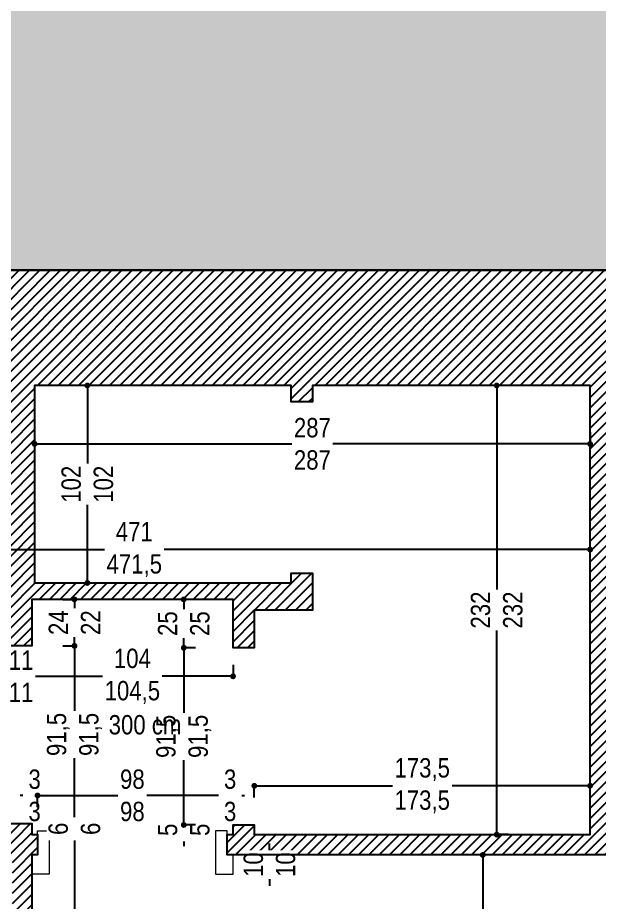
# Model space of a CAD drawing. Header units: millimetres. Extents: x 863 to 22635, y -482 to 12118.
# Drawn here: x 16157.8 to 16458.3, y 10237.2 to 10694.1 of the extents above; entities that cross this region are included whole.
import ezdxf

# ---------------------------------------------------------------- set-up
doc = ezdxf.new("R2010")
doc.units = ezdxf.units.MM
doc.header["$PDMODE"] = 35
for name, color, linetype in [('DIM_0G', 20, 'Continuous'), ('Existing WALL HATCH_0G', 251, 'Continuous'), ('Existing WALL_0G', 65, 'Continuous'), ('HATCH_0G', 251, 'Continuous')]:
    doc.layers.add(name, color=color, linetype=linetype)
doc.layers.add('WOOD_0G', color=46, linetype='Continuous', lineweight=5)
doc.styles.add('0G_50', font='ARIALN.TTF', dxfattribs={"height": 50})
doc.styles.add('OZGU', font='ARIALN.TTF')
doc.dimstyles.new('0G_1_50_ORTA', dxfattribs={"dimtxt": 10, "dimasz": 3, "dimexe": 1, "dimexo": 4, "dimgap": 1, "dimtad": 0, "dimdec": 1, "dimzin": 9, "dimtxsty": 'OZGU', "dimblk": 'DOT', "dimcen": 2, "dimclrd": 256, "dimclre": 256, "dimclrt": 256, "dimadec": 1, "dimazin": 2, "dimtfac": 1, "dimtdec": 1, "dimtix": 1, "dimtmove": 2, "dimatfit": 3, "dimldrblk": 'ARCHTICK', "dimfxl": 6, "dimfxlon": 1, "dimtfill": 1, "dimarcsym": 0})

# ---------------------------------------------------------------- blocks, each defined once
blk = doc.blocks.new('_Dot')
at = {"color": 0, "linetype": 'ByBlock', "lineweight": -2}
blk.add_line((-0.5, 0), (-1, 0), dxfattribs=at)
at = {"color": 0, "linetype": 'ByBlock', "const_width": 0.5}
blk.add_lwpolyline([(-0.25, 0, 1), (0.25, 0, 1)], format="xyb", close=True, dxfattribs=at)
blk = doc.blocks.new('*D817')
at = {"layer": 'Defpoints', "color": 0, "transparency": 16777216}
for p in [(16398.07, 10261.66), (16469.04, 10261.66), (16469.04, 10104.66)]:
    blk.add_point(p, dxfattribs=at)
at = {"layer": 'DIM_0G', "lineweight": -2, "transparency": 16777216}
for p, q in [((16404.07, 10261.66), (16397.07, 10261.66)), ((16398.07, 10258.66), (16398.07, 10192.83)), ((16398.07, 10107.66), (16398.07, 10173.49)), ((16404.07, 10104.66), (16397.07, 10104.66))]:
    blk.add_line(p, q, dxfattribs=at)
at = {"layer": 'DIM_0G', "lineweight": -2, "transparency": 16777216, "xscale": 3, "yscale": 3, "zscale": 3}
for p, rotation in [((16398.07, 10261.66), 90), ((16398.07, 10104.66), 270)]:
    blk.add_blockref('_Dot', p, dxfattribs=dict(at, rotation=rotation))
at = {"layer": 'DIM_0G', "transparency": 16777216, "insert": (16398.07, 10183.16), "char_height": 10, "attachment_point": 5, "rotation": 90, "style": 'OZGU', "bg_fill": 3, "box_fill_scale": 1.1, "bg_fill_color": 256, "bg_fill_true_color": 13158600, "bg_fill_transparency": 0}
blk.add_mtext('157\\P157', dxfattribs=at)
blk = doc.blocks.new('_ArchTick')
at = {"color": 0, "linetype": 'ByBlock', "const_width": 0.15}
blk.add_lwpolyline([(-0.5, -0.5), (0.5, 0.5)], dxfattribs=at)
blk = doc.blocks.new('*D818')
at = {"layer": 'Defpoints', "color": 0, "transparency": 16777216}
for p in [(16168.04, 10272.16), (16165.04, 10105.14), (16187.12, 10105.14)]:
    blk.add_point(p, dxfattribs=at)
at = {"layer": 'DIM_0G', "lineweight": -2, "transparency": 16777216}
for p, q in [((16181.12, 10272.16), (16188.12, 10272.16)), ((16187.12, 10269.16), (16187.12, 10203.13)), ((16187.12, 10108.14), (16187.12, 10174.17)), ((16181.12, 10105.14), (16188.12, 10105.14))]:
    blk.add_line(p, q, dxfattribs=at)
at = {"layer": 'DIM_0G', "lineweight": -2, "transparency": 16777216, "xscale": 3, "yscale": 3, "zscale": 3}
for p, rotation in [((16187.12, 10272.16), 90), ((16187.12, 10105.14), 270)]:
    blk.add_blockref('_Dot', p, dxfattribs=dict(at, rotation=rotation))
at = {"layer": 'DIM_0G', "transparency": 16777216, "insert": (16187.12, 10188.65), "char_height": 10, "attachment_point": 5, "rotation": 90, "style": 'OZGU', "bg_fill": 3, "box_fill_scale": 1.1, "bg_fill_color": 256, "bg_fill_true_color": 13158600, "bg_fill_transparency": 0}
blk.add_mtext('167\\P{\\C2;167,5}', dxfattribs=at)
blk = doc.blocks.new('*D819')
at = {"layer": 'Defpoints', "color": 0, "transparency": 16777216}
for p in [(16269.04, 10261.66), (16269.04, 10251.66)]:
    blk.add_point(p, dxfattribs=at)
at = {"layer": 'DIM_0G', "lineweight": -2, "transparency": 16777216}
for p, q in [((16287.91, 10264.66), (16287.91, 10267.66)), ((16281.91, 10261.66), (16288.91, 10261.66)), ((16287.91, 10251.66), (16287.91, 10261.66)), ((16281.91, 10251.66), (16288.91, 10251.66)), ((16287.91, 10248.66), (16287.91, 10245.66))]:
    blk.add_line(p, q, dxfattribs=at)
at = {"layer": 'DIM_0G', "lineweight": -2, "transparency": 16777216, "xscale": 3, "yscale": 3, "zscale": 3}
for p, rotation in [((16287.91, 10261.66), 270), ((16287.91, 10251.66), 90)]:
    blk.add_blockref('_Dot', p, dxfattribs=dict(at, rotation=rotation))
at = {"layer": 'DIM_0G', "transparency": 16777216, "insert": (16287.91, 10256.66), "char_height": 10, "attachment_point": 5, "rotation": 90, "style": 'OZGU', "bg_fill": 3, "box_fill_scale": 1.1, "bg_fill_color": 256, "bg_fill_true_color": 13158600, "bg_fill_transparency": 0}
blk.add_mtext('10\\P10', dxfattribs=at)
at = {"layer": 'Defpoints', "color": 0, "transparency": 16777216}
blk.add_point((16287.91, 10261.66), dxfattribs=at)
blk = doc.blocks.new('*D820')
at = {"layer": 'Defpoints', "color": 0, "transparency": 16777216}
for p in [(16165.04, 10272.16), (16168.04, 10272.16)]:
    blk.add_point(p, dxfattribs=at)
at = {"layer": 'DIM_0G', "lineweight": -2, "transparency": 16777216}
for p, q in [((16162.04, 10292.4), (16159.04, 10292.4)), ((16165.04, 10286.4), (16165.04, 10293.4)), ((16165.04, 10292.4), (16168.04, 10292.4)), ((16168.04, 10286.4), (16168.04, 10293.4)), ((16171.04, 10292.4), (16174.04, 10292.4))]:
    blk.add_line(p, q, dxfattribs=at)
at = {"layer": 'DIM_0G', "lineweight": -2, "transparency": 16777216, "xscale": 3, "yscale": 3, "zscale": 3}
blk.add_blockref('_Dot', (16165.04, 10292.4), dxfattribs=at)
at = {"layer": 'DIM_0G', "lineweight": -2, "transparency": 16777216, "xscale": 3, "yscale": 3, "zscale": 3, "rotation": 180}
blk.add_blockref('_Dot', (16168.04, 10292.4), dxfattribs=at)
at = {"layer": 'DIM_0G', "transparency": 16777216, "insert": (16166.54, 10292.4), "char_height": 10, "attachment_point": 5, "style": 'OZGU', "bg_fill": 3, "box_fill_scale": 1.1, "bg_fill_color": 256, "bg_fill_true_color": 13158600, "bg_fill_transparency": 0}
blk.add_mtext('3\\P3', dxfattribs=at)
at = {"layer": 'Defpoints', "color": 0, "transparency": 16777216}
blk.add_point((16168.04, 10292.4), dxfattribs=at)
blk = doc.blocks.new('*D821')
at = {"layer": 'Defpoints', "color": 0, "transparency": 16777216}
for p in [(16266.04, 10292.4), (16168.04, 10272.16), (16266.04, 10274.16)]:
    blk.add_point(p, dxfattribs=at)
at = {"layer": 'DIM_0G', "lineweight": -2, "transparency": 16777216}
for p, q in [((16168.04, 10286.4), (16168.04, 10293.4)), ((16171.04, 10292.4), (16210.15, 10292.4)), ((16263.04, 10292.4), (16223.92, 10292.4)), ((16266.04, 10286.4), (16266.04, 10293.4))]:
    blk.add_line(p, q, dxfattribs=at)
at = {"layer": 'DIM_0G', "lineweight": -2, "transparency": 16777216, "xscale": 3, "yscale": 3, "zscale": 3, "rotation": 180}
blk.add_blockref('_Dot', (16168.04, 10292.4), dxfattribs=at)
at = {"layer": 'DIM_0G', "lineweight": -2, "transparency": 16777216, "xscale": 3, "yscale": 3, "zscale": 3}
blk.add_blockref('_Dot', (16266.04, 10292.4), dxfattribs=at)
at = {"layer": 'DIM_0G', "transparency": 16777216, "insert": (16217.04, 10292.4), "char_height": 10, "attachment_point": 5, "style": 'OZGU', "bg_fill": 3, "box_fill_scale": 1.1, "bg_fill_color": 256, "bg_fill_true_color": 13158600, "bg_fill_transparency": 0}
blk.add_mtext('98\\P98', dxfattribs=at)
blk = doc.blocks.new('*D822')
at = {"layer": 'Defpoints', "color": 0, "transparency": 16777216}
for p in [(16266.04, 10274.16), (16269.04, 10272.16)]:
    blk.add_point(p, dxfattribs=at)
at = {"layer": 'DIM_0G', "lineweight": -2, "transparency": 16777216}
for p, q in [((16263.04, 10292.4), (16260.04, 10292.4)), ((16266.04, 10286.4), (16266.04, 10293.4)), ((16266.04, 10292.4), (16269.04, 10292.4)), ((16269.04, 10286.4), (16269.04, 10293.4)), ((16272.04, 10292.4), (16275.04, 10292.4))]:
    blk.add_line(p, q, dxfattribs=at)
at = {"layer": 'DIM_0G', "lineweight": -2, "transparency": 16777216, "xscale": 3, "yscale": 3, "zscale": 3}
blk.add_blockref('_Dot', (16266.04, 10292.4), dxfattribs=at)
at = {"layer": 'DIM_0G', "lineweight": -2, "transparency": 16777216, "xscale": 3, "yscale": 3, "zscale": 3, "rotation": 180}
blk.add_blockref('_Dot', (16269.04, 10292.4), dxfattribs=at)
at = {"layer": 'DIM_0G', "transparency": 16777216, "insert": (16267.54, 10292.4), "char_height": 10, "attachment_point": 5, "style": 'OZGU', "bg_fill": 3, "box_fill_scale": 1.1, "bg_fill_color": 256, "bg_fill_true_color": 13158600, "bg_fill_transparency": 0}
blk.add_mtext('3\\P3', dxfattribs=at)
at = {"layer": 'Defpoints', "color": 0, "transparency": 16777216}
blk.add_point((16269.04, 10292.4), dxfattribs=at)
blk = doc.blocks.new('*D823')
at = {"layer": 'Defpoints', "color": 0, "transparency": 16777216}
for p in [(16269.04, 10277.16), (16269.04, 10272.16)]:
    blk.add_point(p, dxfattribs=at)
at = {"layer": 'DIM_0G', "lineweight": -2, "transparency": 16777216}
for p, q in [((16243.6, 10280.16), (16243.6, 10283.16)), ((16249.6, 10277.16), (16242.6, 10277.16)), ((16243.6, 10272.16), (16243.6, 10277.16)), ((16249.6, 10272.16), (16242.6, 10272.16)), ((16243.6, 10269.16), (16243.6, 10266.16))]:
    blk.add_line(p, q, dxfattribs=at)
at = {"layer": 'DIM_0G', "lineweight": -2, "transparency": 16777216, "xscale": 3, "yscale": 3, "zscale": 3}
for p, rotation in [((16243.6, 10277.16), 270), ((16243.6, 10272.16), 90)]:
    blk.add_blockref('_Dot', p, dxfattribs=dict(at, rotation=rotation))
at = {"layer": 'DIM_0G', "transparency": 16777216, "insert": (16243.6, 10274.66), "char_height": 10, "attachment_point": 5, "rotation": 90, "style": 'OZGU', "bg_fill": 3, "box_fill_scale": 1.1, "bg_fill_color": 256, "bg_fill_true_color": 13158600, "bg_fill_transparency": 0}
blk.add_mtext('5\\P5', dxfattribs=at)
at = {"layer": 'Defpoints', "color": 0, "transparency": 16777216}
blk.add_point((16243.6, 10277.16), dxfattribs=at)
blk = doc.blocks.new('*D824')
at = {"layer": 'Defpoints', "color": 0, "transparency": 16777216}
for p in [(16243.6, 10368.66), (16269.04, 10368.66), (16269.04, 10277.16)]:
    blk.add_point(p, dxfattribs=at)
at = {"layer": 'DIM_0G', "lineweight": -2, "transparency": 16777216}
for p, q in [((16249.6, 10368.66), (16242.6, 10368.66)), ((16243.6, 10365.66), (16243.6, 10334.6)), ((16243.6, 10280.16), (16243.6, 10311.23)), ((16249.6, 10277.16), (16242.6, 10277.16))]:
    blk.add_line(p, q, dxfattribs=at)
at = {"layer": 'DIM_0G', "lineweight": -2, "transparency": 16777216, "xscale": 3, "yscale": 3, "zscale": 3}
for p, rotation in [((16243.6, 10368.66), 90), ((16243.6, 10277.16), 270)]:
    blk.add_blockref('_Dot', p, dxfattribs=dict(at, rotation=rotation))
at = {"layer": 'DIM_0G', "transparency": 16777216, "insert": (16243.6, 10322.91), "char_height": 10, "attachment_point": 5, "rotation": 90, "style": 'OZGU', "bg_fill": 3, "box_fill_scale": 1.1, "bg_fill_color": 256, "bg_fill_true_color": 13158600, "bg_fill_transparency": 0}
blk.add_mtext('91,5\\P91,5', dxfattribs=at)
blk = doc.blocks.new('*D825')
at = {"layer": 'Defpoints', "color": 0, "transparency": 16777216}
for p in [(16243.6, 10393.66), (16269.04, 10393.66), (16269.04, 10368.66)]:
    blk.add_point(p, dxfattribs=at)
at = {"layer": 'DIM_0G', "lineweight": -2, "transparency": 16777216}
for p, q in [((16249.6, 10393.66), (16242.6, 10393.66)), ((16243.6, 10390.66), (16243.6, 10388.14)), ((16243.6, 10371.66), (16243.6, 10374.19)), ((16249.6, 10368.66), (16242.6, 10368.66))]:
    blk.add_line(p, q, dxfattribs=at)
at = {"layer": 'DIM_0G', "lineweight": -2, "transparency": 16777216, "xscale": 3, "yscale": 3, "zscale": 3}
for p, rotation in [((16243.6, 10393.66), 90), ((16243.6, 10368.66), 270)]:
    blk.add_blockref('_Dot', p, dxfattribs=dict(at, rotation=rotation))
at = {"layer": 'DIM_0G', "transparency": 16777216, "insert": (16243.6, 10381.16), "char_height": 10, "attachment_point": 5, "rotation": 90, "style": 'OZGU', "bg_fill": 3, "box_fill_scale": 1.1, "bg_fill_color": 256, "bg_fill_true_color": 13158600, "bg_fill_transparency": 0}
blk.add_mtext('25\\P25', dxfattribs=at)
blk = doc.blocks.new('*D826')
at = {"layer": 'Defpoints', "color": 0, "transparency": 16777216}
for p in [(16165.04, 10393.66), (16269.04, 10393.66), (16165.04, 10353.94)]:
    blk.add_point(p, dxfattribs=at)
at = {"layer": 'DIM_0G', "lineweight": -2, "transparency": 16777216}
for p, q in [((16165.04, 10359.94), (16165.04, 10352.94)), ((16269.04, 10359.94), (16269.04, 10352.94)), ((16168.04, 10353.94), (16202.55, 10353.94)), ((16266.04, 10353.94), (16231.52, 10353.94))]:
    blk.add_line(p, q, dxfattribs=at)
at = {"layer": 'DIM_0G', "lineweight": -2, "transparency": 16777216, "xscale": 3, "yscale": 3, "zscale": 3, "rotation": 180}
blk.add_blockref('_Dot', (16165.04, 10353.94), dxfattribs=at)
at = {"layer": 'DIM_0G', "lineweight": -2, "transparency": 16777216, "xscale": 3, "yscale": 3, "zscale": 3}
blk.add_blockref('_Dot', (16269.04, 10353.94), dxfattribs=at)
at = {"layer": 'DIM_0G', "transparency": 16777216, "insert": (16217.04, 10353.94), "char_height": 10, "attachment_point": 5, "style": 'OZGU', "bg_fill": 3, "box_fill_scale": 1.1, "bg_fill_color": 256, "bg_fill_true_color": 13158600, "bg_fill_transparency": 0}
blk.add_mtext('104\\P{\\C2;104,5}', dxfattribs=at)
blk = doc.blocks.new('*D827')
at = {"layer": 'Defpoints', "color": 0, "transparency": 16777216}
for p in [(16165.04, 10369.66), (16165.04, 10278.16), (16187.12, 10278.16)]:
    blk.add_point(p, dxfattribs=at)
at = {"layer": 'DIM_0G', "lineweight": -2, "transparency": 16777216}
for p, q in [((16181.12, 10369.66), (16188.12, 10369.66)), ((16187.12, 10366.66), (16187.12, 10335.6)), ((16187.12, 10281.16), (16187.12, 10312.23)), ((16181.12, 10278.16), (16188.12, 10278.16))]:
    blk.add_line(p, q, dxfattribs=at)
at = {"layer": 'DIM_0G', "lineweight": -2, "transparency": 16777216, "xscale": 3, "yscale": 3, "zscale": 3}
for p, rotation in [((16187.12, 10369.66), 90), ((16187.12, 10278.16), 270)]:
    blk.add_blockref('_Dot', p, dxfattribs=dict(at, rotation=rotation))
at = {"layer": 'DIM_0G', "transparency": 16777216, "insert": (16187.12, 10323.91), "char_height": 10, "attachment_point": 5, "rotation": 90, "style": 'OZGU', "bg_fill": 3, "box_fill_scale": 1.1, "bg_fill_color": 256, "bg_fill_true_color": 13158600, "bg_fill_transparency": 0}
blk.add_mtext('91,5\\P91,5', dxfattribs=at)
blk = doc.blocks.new('*D828')
at = {"layer": 'Defpoints', "color": 0, "transparency": 16777216}
for p in [(16165.04, 10278.16), (16165.04, 10272.16)]:
    blk.add_point(p, dxfattribs=at)
at = {"layer": 'DIM_0G', "lineweight": -2, "transparency": 16777216}
for p, q in [((16187.12, 10281.16), (16187.12, 10284.16)), ((16181.12, 10278.16), (16188.12, 10278.16)), ((16187.12, 10272.16), (16187.12, 10278.16)), ((16181.12, 10272.16), (16188.12, 10272.16)), ((16187.12, 10269.16), (16187.12, 10266.16))]:
    blk.add_line(p, q, dxfattribs=at)
at = {"layer": 'DIM_0G', "lineweight": -2, "transparency": 16777216, "xscale": 3, "yscale": 3, "zscale": 3}
for p, rotation in [((16187.12, 10278.16), 270), ((16187.12, 10272.16), 90)]:
    blk.add_blockref('_Dot', p, dxfattribs=dict(at, rotation=rotation))
at = {"layer": 'DIM_0G', "transparency": 16777216, "insert": (16187.12, 10275.16), "char_height": 10, "attachment_point": 5, "rotation": 90, "style": 'OZGU', "bg_fill": 3, "box_fill_scale": 1.1, "bg_fill_color": 256, "bg_fill_true_color": 13158600, "bg_fill_transparency": 0}
blk.add_mtext('6\\P6', dxfattribs=at)
at = {"layer": 'Defpoints', "color": 0, "transparency": 16777216}
blk.add_point((16187.12, 10278.16), dxfattribs=at)
blk = doc.blocks.new('*D829')
at = {"layer": 'Defpoints', "color": 0, "transparency": 16777216}
for p in [(16165.04, 10393.66), (16187.12, 10393.66), (16165.04, 10369.66)]:
    blk.add_point(p, dxfattribs=at)
at = {"layer": 'DIM_0G', "lineweight": -2, "transparency": 16777216}
for p, q in [((16181.12, 10393.66), (16188.12, 10393.66)), ((16187.12, 10390.66), (16187.12, 10388.59)), ((16187.12, 10372.66), (16187.12, 10374.74)), ((16181.12, 10369.66), (16188.12, 10369.66))]:
    blk.add_line(p, q, dxfattribs=at)
at = {"layer": 'DIM_0G', "lineweight": -2, "transparency": 16777216, "xscale": 3, "yscale": 3, "zscale": 3}
for p, rotation in [((16187.12, 10393.66), 90), ((16187.12, 10369.66), 270)]:
    blk.add_blockref('_Dot', p, dxfattribs=dict(at, rotation=rotation))
at = {"layer": 'DIM_0G', "transparency": 16777216, "insert": (16187.12, 10381.66), "char_height": 10, "attachment_point": 5, "rotation": 90, "style": 'OZGU', "bg_fill": 3, "box_fill_scale": 1.1, "bg_fill_color": 256, "bg_fill_true_color": 13158600, "bg_fill_transparency": 0}
blk.add_mtext('24\\P{\\C2;22}', dxfattribs=at)
blk = doc.blocks.new('*D830')
at = {"layer": 'DIM_0G', "lineweight": -2, "transparency": 16777216}
for p, q in [((16154.04, 10359.94), (16154.04, 10352.94)), ((16165.04, 10359.94), (16165.04, 10352.94)), ((16151.04, 10353.94), (16148.04, 10353.94)), ((16165.04, 10353.94), (16154.04, 10353.94)), ((16168.04, 10353.94), (16171.04, 10353.94))]:
    blk.add_line(p, q, dxfattribs=at)
at = {"layer": 'DIM_0G', "lineweight": -2, "transparency": 16777216, "xscale": 3, "yscale": 3, "zscale": 3}
blk.add_blockref('_Dot', (16154.04, 10353.94), dxfattribs=at)
at = {"layer": 'DIM_0G', "lineweight": -2, "transparency": 16777216, "xscale": 3, "yscale": 3, "zscale": 3, "rotation": 180}
blk.add_blockref('_Dot', (16165.04, 10353.94), dxfattribs=at)
at = {"layer": 'DIM_0G', "transparency": 16777216, "insert": (16159.54, 10353.94), "char_height": 10, "attachment_point": 5, "style": 'OZGU', "bg_fill": 3, "box_fill_scale": 1.1, "bg_fill_color": 256, "bg_fill_true_color": 13158600, "bg_fill_transparency": 0}
blk.add_mtext('11\\P11', dxfattribs=at)
at = {"layer": 'Defpoints', "color": 0, "transparency": 16777216}
for p in [(16154.04, 10369.66), (16165.04, 10369.66), (16154.04, 10353.94)]:
    blk.add_point(p, dxfattribs=at)
blk = doc.blocks.new('*D834')
at = {"layer": 'Defpoints', "color": 0, "transparency": 16777216}
for p in [(16453.54, 10297.4), (16280.04, 10277.16), (16453.54, 10272.16)]:
    blk.add_point(p, dxfattribs=at)
at = {"layer": 'DIM_0G', "lineweight": -2, "transparency": 16777216}
for p, q in [((16280.04, 10291.4), (16280.04, 10298.4)), ((16283.04, 10297.4), (16352.3, 10297.4)), ((16450.54, 10297.4), (16381.27, 10297.4)), ((16453.54, 10291.4), (16453.54, 10298.4))]:
    blk.add_line(p, q, dxfattribs=at)
at = {"layer": 'DIM_0G', "lineweight": -2, "transparency": 16777216, "xscale": 3, "yscale": 3, "zscale": 3, "rotation": 180}
blk.add_blockref('_Dot', (16280.04, 10297.4), dxfattribs=at)
at = {"layer": 'DIM_0G', "lineweight": -2, "transparency": 16777216, "xscale": 3, "yscale": 3, "zscale": 3}
blk.add_blockref('_Dot', (16453.54, 10297.4), dxfattribs=at)
at = {"layer": 'DIM_0G', "transparency": 16777216, "insert": (16366.79, 10297.4), "char_height": 10, "attachment_point": 5, "style": 'OZGU', "bg_fill": 3, "box_fill_scale": 1.1, "bg_fill_color": 256, "bg_fill_true_color": 13158600, "bg_fill_transparency": 0}
blk.add_mtext('173,5\\P173,5', dxfattribs=at)
blk = doc.blocks.new('*D835')
at = {"layer": 'Defpoints', "color": 0, "transparency": 16777216}
for p in [(16453.54, 10419.42), (15982.54, 10272.16), (16453.54, 10272.16)]:
    blk.add_point(p, dxfattribs=at)
at = {"layer": 'DIM_0G', "lineweight": -2, "transparency": 16777216}
for p, q in [((15982.54, 10413.42), (15982.54, 10420.42)), ((15985.54, 10419.42), (16203, 10419.42)), ((16450.54, 10419.42), (16233.07, 10419.42)), ((16453.54, 10413.42), (16453.54, 10420.42))]:
    blk.add_line(p, q, dxfattribs=at)
at = {"layer": 'DIM_0G', "lineweight": -2, "transparency": 16777216, "xscale": 3, "yscale": 3, "zscale": 3, "rotation": 180}
blk.add_blockref('_Dot', (15982.54, 10419.42), dxfattribs=at)
at = {"layer": 'DIM_0G', "lineweight": -2, "transparency": 16777216, "xscale": 3, "yscale": 3, "zscale": 3}
blk.add_blockref('_Dot', (16453.54, 10419.42), dxfattribs=at)
at = {"layer": 'DIM_0G', "transparency": 16777216, "insert": (16218.04, 10419.42), "char_height": 10, "attachment_point": 5, "style": 'OZGU', "bg_fill": 3, "box_fill_scale": 1.1, "bg_fill_color": 256, "bg_fill_true_color": 13158600, "bg_fill_transparency": 0}
blk.add_mtext('471\\P{\\C2;471,5}', dxfattribs=at)
blk = doc.blocks.new('*D836')
at = {"layer": 'Defpoints', "color": 0, "transparency": 16777216}
for p in [(16299.04, 10504.16), (16166.54, 10402.16), (16193.79, 10402.16)]:
    blk.add_point(p, dxfattribs=at)
at = {"layer": 'DIM_0G', "lineweight": -2, "transparency": 16777216}
for p, q in [((16199.79, 10504.16), (16192.79, 10504.16)), ((16193.79, 10501.16), (16193.79, 10462.8)), ((16193.79, 10405.16), (16193.79, 10443.52)), ((16187.79, 10402.16), (16194.79, 10402.16))]:
    blk.add_line(p, q, dxfattribs=at)
at = {"layer": 'DIM_0G', "lineweight": -2, "transparency": 16777216, "xscale": 3, "yscale": 3, "zscale": 3}
for p, rotation in [((16193.79, 10504.16), 90), ((16193.79, 10402.16), 270)]:
    blk.add_blockref('_Dot', p, dxfattribs=dict(at, rotation=rotation))
at = {"layer": 'DIM_0G', "transparency": 16777216, "insert": (16193.79, 10453.16), "char_height": 10, "attachment_point": 5, "rotation": 90, "style": 'OZGU', "bg_fill": 3, "box_fill_scale": 1.1, "bg_fill_color": 256, "bg_fill_true_color": 13158600, "bg_fill_transparency": 0}
blk.add_mtext('102\\P102', dxfattribs=at)
blk = doc.blocks.new('*D837')
at = {"layer": 'Defpoints', "color": 0, "transparency": 16777216}
for p in [(16166.54, 10504.16), (16453.54, 10504.16), (16166.54, 10473.97)]:
    blk.add_point(p, dxfattribs=at)
at = {"layer": 'DIM_0G', "lineweight": -2, "transparency": 16777216}
for p, q in [((16166.54, 10479.97), (16166.54, 10472.97)), ((16453.54, 10479.97), (16453.54, 10472.97)), ((16169.54, 10473.97), (16299.91, 10473.97)), ((16450.54, 10473.97), (16320.16, 10473.97))]:
    blk.add_line(p, q, dxfattribs=at)
at = {"layer": 'DIM_0G', "lineweight": -2, "transparency": 16777216, "xscale": 3, "yscale": 3, "zscale": 3, "rotation": 180}
blk.add_blockref('_Dot', (16166.54, 10473.97), dxfattribs=at)
at = {"layer": 'DIM_0G', "lineweight": -2, "transparency": 16777216, "xscale": 3, "yscale": 3, "zscale": 3}
blk.add_blockref('_Dot', (16453.54, 10473.97), dxfattribs=at)
at = {"layer": 'DIM_0G', "transparency": 16777216, "insert": (16310.04, 10473.97), "char_height": 10, "attachment_point": 5, "style": 'OZGU', "bg_fill": 3, "box_fill_scale": 1.1, "bg_fill_color": 256, "bg_fill_true_color": 13158600, "bg_fill_transparency": 0}
blk.add_mtext('287\\P287', dxfattribs=at)
blk = doc.blocks.new('*D846')
at = {"layer": 'Defpoints', "color": 0, "transparency": 16777216}
for p in [(16405.3, 10504.16), (16453.54, 10504.16), (16453.54, 10272.16)]:
    blk.add_point(p, dxfattribs=at)
at = {"layer": 'DIM_0G', "lineweight": -2, "transparency": 16777216}
for p, q in [((16411.3, 10504.16), (16404.3, 10504.16)), ((16405.3, 10501.16), (16405.3, 10398.26)), ((16405.3, 10275.16), (16405.3, 10378.07)), ((16411.3, 10272.16), (16404.3, 10272.16))]:
    blk.add_line(p, q, dxfattribs=at)
at = {"layer": 'DIM_0G', "lineweight": -2, "transparency": 16777216, "xscale": 3, "yscale": 3, "zscale": 3}
for p, rotation in [((16405.3, 10504.16), 90), ((16405.3, 10272.16), 270)]:
    blk.add_blockref('_Dot', p, dxfattribs=dict(at, rotation=rotation))
at = {"layer": 'DIM_0G', "transparency": 16777216, "insert": (16405.3, 10388.16), "char_height": 10, "attachment_point": 5, "rotation": 90, "style": 'OZGU', "bg_fill": 3, "box_fill_scale": 1.1, "bg_fill_color": 256, "bg_fill_true_color": 13158600, "bg_fill_transparency": 0}
blk.add_mtext('232\\P232', dxfattribs=at)

msp = doc.modelspace()

# ---------------------------------------------------------------- hatches: boundary and pattern name
at = {"layer": 'Existing WALL HATCH_0G'}
h = msp.add_hatch(dxfattribs=at)
h.set_pattern_fill('ANSI31', color=256, scale=30)
h.set_pattern_definition([(45, (156564.517, 1761.177), (-2.65165043, 2.65165043), [])])
h.paths.add_polyline_path([(16771.04, 10375.66), (16933.04, 10375.66), (16933.04, 10397.66), (16926.04, 10397.66), (16926.04, 10506.66), (16771.04, 10506.66)], flags=16)
h.paths.add_polyline_path([(16960.04, 10646.66), (16960.04, 10391.66), (16945.04, 10391.66), (16945.04, 10209.66), (16950.04, 10209.66), (16950.04, 9665.66), (16955.04, 9665.66), (16955.04, 9600.66), (16960.04, 9600.66), (16960.04, 9480.66), (17043.04, 9480.66), (17043.04, 9245.66), (17013.04, 9245.66), (17013.04, 9257.66), (17035.04, 9257.66), (17035.04, 9272.66), (17002.04, 9272.66), (17002.04, 9467.66), (16935.04, 9467.66), (16935.04, 10360.66), (16560.04, 10360.66), (16560.04, 10375.66), (16756.04, 10375.66), (16756.04, 10506.66), (16469.04, 10506.66), (16469.04, 10261.66), (16266.04, 10261.66), (16266.04, 10272.16), (16269.04, 10272.16), (16269.04, 10277.16), (16280.04, 10277.16), (16280.04, 10272.16), (16453.54, 10272.16), (16453.54, 10504.16), (16310.04, 10504.16), (16310.04, 10495.66), (16299.04, 10495.66), (16299.04, 10504.16), (16166.54, 10504.16), (16166.54, 10402.16), (16299.04, 10402.16), (16299.04, 10407.16), (16310.04, 10407.16), (16310.04, 10388.16), (16280.04, 10388.16), (16280.04, 10368.66), (16269.04, 10368.66), (16269.04, 10393.66), (16165.04, 10393.66), (16165.04, 10369.66), (16154.04, 10369.66), (16154.04, 10388.16), (16149.04, 10388.16), (16149.04, 10399.16), (16154.04, 10399.16), (16154.04, 10503.16), (15982.54, 10503.16), (15982.54, 10399.16), (16057, 10399.16), (16057, 10388.16), (15982.54, 10388.16), (15982.54, 10272.16), (16154.04, 10272.16), (16154.04, 10277.83), (16165.04, 10277.83), (16165.04, 10272.16), (16168.04, 10272.16), (16168.04, 10261.66), (16165.04, 10261.66), (16165.04, 10104.66), (16469.04, 10104.66), (16469.04, 10094.66), (16155.04, 10094.66), (16155.04, 10261.66), (15942.54, 10261.66), (15942.54, 10515.66), (15480.54, 10515.66), (15480.54, 10371.66), (15454.04, 10371.66), (15454.04, 10408.66), (15432.04, 10408.66), (15432.04, 10515.66), (15454.04, 10515.66), (15454.04, 10563.66), (16935.04, 10563.66), (16935.04, 10646.66)])
at = {"layer": 'HATCH_0G'}
h = msp.add_hatch(dxfattribs=at)
h.set_pattern_fill('DOTS', color=256, scale=100, angle=45)
h.set_pattern_definition([(45, (156564.517, 1761.177), (-2.2097087, 6.62912607), [0, -6.25])])
h.paths.add_polyline_path([(15454.04, 10563.66), (15454.04, 10515.66), (15432.04, 10515.66), (15432.04, 10646.66), (15457.04, 10646.66), (15457.04, 11586.66), (16975.04, 11586.66), (16975.04, 10646.66), (16935.04, 10646.66), (16935.04, 10563.66)])
h.paths.add_polyline_path([(16670.9, 11186.65), (16820.89, 11186.65), (16820.89, 11271.47), (16670.9, 11271.47)], flags=24)
h.paths.add_polyline_path([(15575.2, 11041.83), (15813.36, 11041.83), (15813.36, 11263.19), (15575.2, 11263.19)], flags=24)

# ---------------------------------------------------------------- linework, layer by layer
at = {"layer": 'Existing WALL_0G'}
msp.add_lwpolyline([(15454.04, 10563.66), (15454.04, 10515.66), (15432.04, 10515.66), (15432.04, 10646.66), (15457.04, 10646.66), (15457.04, 11586.66), (16975.04, 11586.66), (16975.04, 10646.66), (16935.04, 10646.66), (16935.04, 10563.66)], close=True, dxfattribs=at)
at = {"layer": 'WOOD_0G'}
for points in [[(16168.04, 10272.16), (16168.04, 10274.16), (16174.04, 10274.16), (16174.04, 10251.66), (16165.04, 10251.66), (16165.04, 10261.66), (16168.04, 10261.66)], [(16266.04, 10272.16), (16266.04, 10274.16), (16260.04, 10274.16), (16260.04, 10251.66), (16269.04, 10251.66), (16269.04, 10261.66), (16266.04, 10261.66)]]:
    msp.add_lwpolyline(points, close=True, dxfattribs=at)

# ---------------------------------------------------------------- next in the draw order: dimensions: what is measured, and where the dimension line sits
at = {"layer": 'DIM_0G'}
dim = msp.add_linear_dim(base=(16453.54, 10297.4), p1=(16280.04, 10277.16), p2=(16453.54, 10272.16), text='<>\\P173,5', dimstyle='0G_1_50_ORTA', dxfattribs=at)
dim.commit()
dim.dimension.update_dxf_attribs({"geometry": '*D834', "text_midpoint": (16366.79, 10297.4)})
for base, p1, p2, text, picture, middle in [((16187.12, 10105.14), (16168.04, 10272.16), (16165.04, 10105.14), '<>\\P{\\C2;167,5}', '*D818', (16187.12, 10188.65)), ((16287.91, 10261.66), (16269.04, 10251.66), (16269.04, 10261.66), '<>\\P10', '*D819', (16287.91, 10256.66)), ((16398.07, 10261.66), (16469.04, 10104.66), (16469.04, 10261.66), '<>\\P157', '*D817', (16398.07, 10183.16))]:
    dim = msp.add_linear_dim(base=base, p1=p1, p2=p2, angle=90, text=text, dimstyle='0G_1_50_ORTA', dxfattribs=at)
    dim.commit()
    dim.dimension.update_dxf_attribs({"geometry": picture, "text_midpoint": middle})

# ---------------------------------------------------------------- next in the draw order: dimensions: what is measured, and where the dimension line sits
dim = msp.add_linear_dim(base=(16168.04, 10292.4), p1=(16165.04, 10272.16), p2=(16168.04, 10272.16), text='<>\\P3', dimstyle='0G_1_50_ORTA', dxfattribs=at)
dim.commit()
dim.dimension.update_dxf_attribs({"geometry": '*D820', "text_midpoint": (16166.54, 10292.4)})

# ---------------------------------------------------------------- next in the draw order: dimensions: what is measured, and where the dimension line sits
dim = msp.add_linear_dim(base=(16266.04, 10292.4), p1=(16168.04, 10272.16), p2=(16266.04, 10274.16), text='<>\\P98', dimstyle='0G_1_50_ORTA', dxfattribs=at)
dim.commit()
dim.dimension.update_dxf_attribs({"geometry": '*D821', "text_midpoint": (16217.04, 10292.4)})

# ---------------------------------------------------------------- next in the draw order: dimensions: what is measured, and where the dimension line sits
dim = msp.add_linear_dim(base=(16269.04, 10292.4), p1=(16266.04, 10274.16), p2=(16269.04, 10272.16), text='<>\\P3', dimstyle='0G_1_50_ORTA', dxfattribs=at)
dim.commit()
dim.dimension.update_dxf_attribs({"geometry": '*D822', "text_midpoint": (16267.54, 10292.4)})

# ---------------------------------------------------------------- next in the draw order: dimensions: what is measured, and where the dimension line sits
dim = msp.add_linear_dim(base=(16243.6, 10277.16), p1=(16269.04, 10272.16), p2=(16269.04, 10277.16), angle=90, text='<>\\P5', dimstyle='0G_1_50_ORTA', dxfattribs=at)
dim.commit()
dim.dimension.update_dxf_attribs({"geometry": '*D823', "text_midpoint": (16243.6, 10274.66)})

# ---------------------------------------------------------------- next in the draw order: dimensions: what is measured, and where the dimension line sits
dim = msp.add_linear_dim(base=(16243.6, 10368.66), p1=(16269.04, 10277.16), p2=(16269.04, 10368.66), angle=90, text='<>\\P91,5', dimstyle='0G_1_50_ORTA', dxfattribs=at)
dim.commit()
dim.dimension.update_dxf_attribs({"geometry": '*D824', "text_midpoint": (16243.6, 10322.91)})

# ---------------------------------------------------------------- next in the draw order: texts
at = {"layer": 'DIM_0G', "insert": (16190.15, 10333.92), "char_height": 10, "attachment_point": 1, "style": '0G_50'}
msp.add_mtext_dynamic_manual_height_columns('H: 300 cm', width=287.937, gutter_width=250, heights=[0], dxfattribs=at)

# ---------------------------------------------------------------- next in the draw order: dimensions: what is measured, and where the dimension line sits
at = {"layer": 'DIM_0G'}
dim = msp.add_linear_dim(base=(16243.6, 10393.66), p1=(16269.04, 10368.66), p2=(16269.04, 10393.66), angle=90, text='<>\\P25', dimstyle='0G_1_50_ORTA', dxfattribs=at)
dim.commit()
dim.dimension.update_dxf_attribs({"geometry": '*D825', "text_midpoint": (16243.6, 10381.16)})

# ---------------------------------------------------------------- next in the draw order: dimensions: what is measured, and where the dimension line sits
dim = msp.add_linear_dim(base=(16165.04, 10353.94), p1=(16269.04, 10393.66), p2=(16165.04, 10393.66), text='<>\\P{\\C2;104,5}', dimstyle='0G_1_50_ORTA', dxfattribs=at)
dim.commit()
dim.dimension.update_dxf_attribs({"geometry": '*D826', "text_midpoint": (16217.04, 10353.94)})

# ---------------------------------------------------------------- next in the draw order: dimensions: what is measured, and where the dimension line sits
dim = msp.add_linear_dim(base=(16187.12, 10278.16), p1=(16165.04, 10369.66), p2=(16165.04, 10278.16), angle=90, text='<>\\P91,5', dimstyle='0G_1_50_ORTA', dxfattribs=at)
dim.commit()
dim.dimension.update_dxf_attribs({"geometry": '*D827', "text_midpoint": (16187.12, 10323.91)})

# ---------------------------------------------------------------- next in the draw order: dimensions: what is measured, and where the dimension line sits
for base, p1, p2, text, picture, middle in [((16187.12, 10393.66), (16165.04, 10369.66), (16165.04, 10393.66), '<>\\P{\\C2;22}', '*D829', (16187.12, 10381.66)), ((16187.12, 10278.16), (16165.04, 10272.16), (16165.04, 10278.16), '<>\\P6', '*D828', (16187.12, 10275.16))]:
    dim = msp.add_linear_dim(base=base, p1=p1, p2=p2, angle=90, text=text, dimstyle='0G_1_50_ORTA', dxfattribs=at)
    dim.commit()
    dim.dimension.update_dxf_attribs({"geometry": picture, "text_midpoint": middle})

# ---------------------------------------------------------------- next in the draw order: dimensions: what is measured, and where the dimension line sits
dim = msp.add_linear_dim(base=(16154.04, 10353.94), p1=(16165.04, 10369.66), p2=(16154.04, 10369.66), text='<>\\P11', dimstyle='0G_1_50_ORTA', dxfattribs=at)
dim.commit()
dim.dimension.update_dxf_attribs({"geometry": '*D830', "text_midpoint": (16159.54, 10353.94)})

# ---------------------------------------------------------------- next in the draw order: dimensions: what is measured, and where the dimension line sits
dim = msp.add_linear_dim(base=(16453.54, 10419.42), p1=(15982.54, 10272.16), p2=(16453.54, 10272.16), text='<>\\P{\\C2;471,5}', dimstyle='0G_1_50_ORTA', dxfattribs=at)
dim.commit()
dim.dimension.update_dxf_attribs({"geometry": '*D835', "text_midpoint": (16218.04, 10419.42)})

# ---------------------------------------------------------------- next in the draw order: dimensions: what is measured, and where the dimension line sits
dim = msp.add_linear_dim(base=(16193.79, 10402.16), p1=(16299.04, 10504.16), p2=(16166.54, 10402.16), angle=90, text='<>\\P102', dimstyle='0G_1_50_ORTA', dxfattribs=at)
dim.commit()
dim.dimension.update_dxf_attribs({"geometry": '*D836', "text_midpoint": (16193.79, 10453.16)})

# ---------------------------------------------------------------- next in the draw order: dimensions: what is measured, and where the dimension line sits
dim = msp.add_linear_dim(base=(16166.54, 10473.97), p1=(16453.54, 10504.16), p2=(16166.54, 10504.16), text='<>\\P287', dimstyle='0G_1_50_ORTA', dxfattribs=at)
dim.commit()
dim.dimension.update_dxf_attribs({"geometry": '*D837', "text_midpoint": (16310.04, 10473.97)})

# ---------------------------------------------------------------- next in the draw order: dimensions: what is measured, and where the dimension line sits
dim = msp.add_linear_dim(base=(16405.3, 10504.16), p1=(16453.54, 10272.16), p2=(16453.54, 10504.16), angle=90, text='<>\\P232', dimstyle='0G_1_50_ORTA', dxfattribs=at)
dim.commit()
dim.dimension.update_dxf_attribs({"geometry": '*D846', "text_midpoint": (16405.3, 10388.16)})

# ---------------------------------------------------------------- next in the draw order: linework, layer by layer
at = {"layer": 'Existing WALL_0G'}
for points in [[(15454.04, 10563.66), (16935.04, 10563.66), (16935.04, 10646.66), (16960.04, 10646.66), (16960.04, 10391.66), (16945.04, 10391.66), (16945.04, 10209.66), (16950.04, 10209.66), (16950.04, 9665.66)], [(16469.04, 10261.66), (16266.04, 10261.66), (16266.04, 10272.16), (16269.04, 10272.16), (16269.04, 10277.16), (16280.04, 10277.16), (16280.04, 10272.16), (16453.54, 10272.16), (16453.54, 10504.16), (16310.04, 10504.16), (16310.04, 10495.66), (16299.04, 10495.66), (16299.04, 10504.16), (16166.54, 10504.16), (16166.54, 10402.16), (16299.04, 10402.16), (16299.04, 10407.16), (16310.04, 10407.16), (16310.04, 10388.16), (16280.04, 10388.16), (16280.04, 10368.66), (16269.04, 10368.66), (16269.04, 10393.66), (16165.04, 10393.66), (16165.04, 10369.66), (16154.04, 10369.66)], [(16154.04, 10277.83), (16165.04, 10277.83), (16165.04, 10272.16), (16168.04, 10272.16), (16168.04, 10261.66), (16165.04, 10261.66), (16165.04, 10104.66), (16469.04, 10104.66), (16469.04, 10094.66), (16155.04, 10094.66)]]:
    msp.add_lwpolyline(points, dxfattribs=at)

doc.saveas('drawing.dxf')
